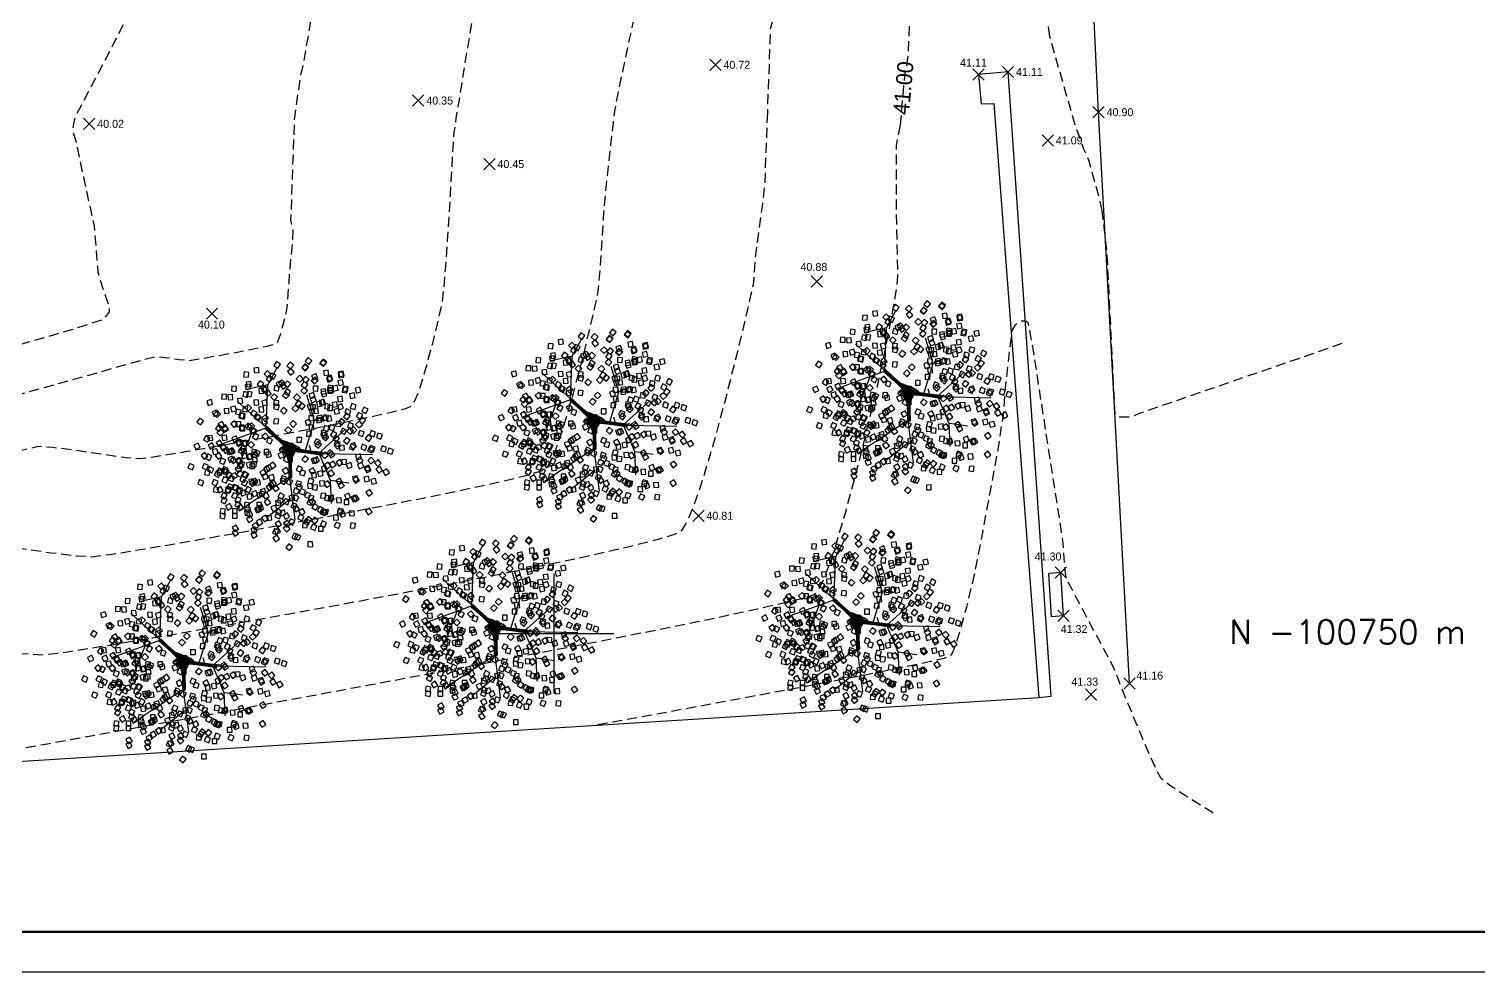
# Model space of a CAD drawing. Header units: metres. Extents: x -84460 to -84291, y -100758 to -100640.
# Drawn here: x -84363.11 to -84326.9, y -100758.46 to -100734.89 of the extents above; entities that cross this region are included whole.
import ezdxf

# ---------------------------------------------------------------- set-up
doc = ezdxf.new("R2010")
doc.units = ezdxf.units.M
doc.header["$MEASUREMENT"] = 0
doc.linetypes.add('DASHED2', pattern=[0.375, 0.25, -0.125])
doc.layers.get('0').update_dxf_attribs({"color": 35})
for name, color, linetype in [('CONT-MJR', 37, 'DASHED2'), ('Electricidade', 4, 'Continuous'), ('Estrada', 7, 'Continuous'), ('LEGENDA', 7, 'Continuous'), ('Muros', 9, 'Continuous'), ('NOPLOT', 8, 'Continuous'), ('PLANTS', 3, 'Continuous'), ('pontos correctos', 35, 'Continuous')]:
    doc.layers.add(name, color=color, linetype=linetype)
doc.layers.add('CONT-MNR', color=35, linetype='DASHED2', lineweight=25)
doc.styles.add('5mm', font='simplex', dxfattribs={"height": 5})

# ---------------------------------------------------------------- blocks, each defined once
blk = doc.blocks.new('3DLF-S')
at = {"color": 3}
blk.add_3dface([(0, 0), (-4, -4, -4), (0, -8, -8), (4, -4, -4)], dxfattribs=at)
blk = doc.blocks.new('3DLFS-S')
at = {"color": 92}
for p, rotation in [((-7.2, 0.2, 10.5), 338.5232090204596), ((-21.8, -8.2, -0.5), 330.9453959009229), ((11.5, -2.2, 8.5), 25.76932762433872), ((28, -11.6, 2.5), 29.93151184050779), ((-11.2, -21.8), 349.3803447238449), ((11, -25.7, 1), 29.93151184050779)]:
    blk.add_blockref('3DLF-S', p, dxfattribs=dict(at, rotation=rotation))
blk.add_blockref('3DLF-S', (-1.8, -11.4, 4.8), dxfattribs=at)
blk = doc.blocks.new('3d40')
at = {"color": 10, "extrusion": (6.99446e-33, -1, -1.83772e-16)}
for p, q in [((-0.0938, 0.0951, 0.3355), (-0.0367, 0.383, 0.4911)), ((-0.1743, 0.165, 0.3969), (-0.1594, 0.3152, 0.5355)), ((-0.0938, 0.0951, 0.3281), (-0.2642, 0.2263, 0.4572)), ((0.1697, 0.002, 0.1916), (0.3613, 0.0126, 0.3217))]:
    blk.add_line(p, q, dxfattribs=at)
at = {"color": 10}
for p, q in [((0.1962, 0.0739, 0.2349), (0.1284, 0.2274, 0.2349)), ((0.1612, 0.002, 0.1937), (0.2681, 0.2327, 0.3344)), ((-0.2473, -0.0404, 0.2402), (-0.3341, 0.038, 0.2709)), ((0.1644, 0.002, 0.1937), (0.3105, -0.1547, 0.3344)), ((-0.2494, -0.0424, 0.2445), (-0.3224, -0.0975, 0.3334)), ((-0.1154, -0.0929, 0.1492), (-0.2473, -0.0404, 0.2402)), ((-0.0578, -0.0509, 0.0709), (0.0194, -0.1949, 0.0921)), ((0.3105, -0.1547, 0.3344), (0.3687, -0.0626, 0.3852)), ((-0.3065, -0.2785, 0.3768), (-0.1287, -0.107, 0.1556)), ((-0.1122, -0.0929, 0.1492), (-0.1207, -0.2742, 0.2445)), ((0.0194, -0.1949, 0.0921), (0.0057, -0.2319, 0.1439)), ((0.0194, -0.1949, 0.0921), (0.1369, -0.2563, 0.0921)), ((0.3105, -0.1547, 0.3344), (0.339, -0.2478, 0.3704))]:
    blk.add_line(p, q, dxfattribs=at)
at = {"color": 10, "extrusion": (1, 0, 0)}
blk.add_line((-0.0497, -0.088, 0.163), (-0.0882, -0.0668, 0.4307), dxfattribs=at)
at = {"color": 10}
blk.add_lwpolyline([(0.0364, 0.0348, -0.117832), (0.0395, 0.0307, -0.109862), (0.0406, 0.0253, -0.036437), (0.04, 0.019, -0.034184), (0.0385, 0.0126, -0.070317), (0.0363, 0.008, 0.121404), (0.0353, 0.0052, 0.105675), (0.0355, 0.0035, 0.10563), (0.0364, 0.002, 0.11787), (0.0386, 0.0004, 0.050289), (0.0448, -0.0012, 0.018663), (0.0505, -0.0019, 0.01497), (0.0575, -0.0023, 0.087147), (0.0624, -0.0015, -0.118281), (0.066, -0.0012, -0.325615), (0.0688, -0.004, -0.326103), (0.067, -0.0075, -0.032273), (0.0637, -0.009, 0.027106), (0.0596, -0.0107, 0.002318), (0.0513, -0.0148, 0.008478), (0.0491, -0.016, 0.036344), (0.0466, -0.0176, -0.022039), (0.0427, -0.0202, -0.092744), (0.0364, -0.0227, 0.069203), (0.0279, -0.0255, 0.147866), (0.0223, -0.0308, -0.172152), (0.0173, -0.0351, -0.132721), (0.0111, -0.0357, 0.108842), (0.0035, -0.0361, 0.053805), (-0.002, -0.0383, -0.040641), (-0.0092, -0.0414, -0.081395), (-0.0248, -0.044, -0.221332), (-0.0303, -0.0414, -0.079922), (-0.032, -0.0386, -0.108313), (-0.0324, -0.0361, -0.048517), (-0.032, -0.0333, -0.02389), (-0.0303, -0.0277, -0.137674), (-0.0248, -0.0198, 0.264867), (-0.0229, -0.015, 0.017693), (-0.0234, -0.0121, 0.00755), (-0.025, -0.0054, 0.004346), (-0.0272, 0.0028, 0.010497), (-0.0282, 0.0062, 0.070056), (-0.0299, 0.0097, 0.023562), (-0.0367, 0.0189, 0.090241), (-0.0428, 0.0242, -0.118501), (-0.0473, 0.0284, -0.08154), (-0.0483, 0.0309, -0.126697), (-0.0483, 0.0327, -0.215241), (-0.0472, 0.0341, -0.116434), (-0.0441, 0.0348, -0.22855), (-0.041, 0.0333, 0.214017), (-0.0377, 0.0316, 0.07524), (-0.0345, 0.0319, 0.190759), (-0.0335, 0.0327, 0.274563), (-0.0334, 0.0342, -0.2385), (-0.0335, 0.0358, -0.087445), (-0.0325, 0.0372, -0.110244), (-0.0314, 0.038, -0.136741), (-0.0296, 0.0381, -0.06456), (-0.0261, 0.0369, -0.144236), (-0.0226, 0.0337, 0.201708), (-0.0197, 0.0316, 0.026586), (-0.015, 0.0308, -0.015616), (-0.007, 0.0295, -0.012911), (0.0012, 0.0277, 0.016293), (0.0078, 0.0263, 0.100723), (0.0134, 0.0265, 0.063874), (0.0215, 0.0295, 0.158892), (0.0248, 0.0328, -0.171356), (0.0279, 0.0358, -0.140353), (0.0323, 0.0365, -0.14068)], format="xyb", close=True, dxfattribs=at)
blk.add_circle((0.0046, -0.0044, -0.2085), 0.0169, dxfattribs=at)
at = {"color": 10, "extrusion": (0.668965, 4.71754e-17, 0.743294)}
blk.add_circle((0.0024, 0.0103, 0.2527), 0.00635, dxfattribs=at)
at = {"color": 92, "yscale": 0.00423333291, "zscale": 0.004233332909999998}
for p, xscale, rotation in [((-0.1211, 0.2694, 0.5038), 0.00423333291, 217.0355451173859), ((-0.0466, 0.359, 0.2095), 0.00423333291, 180), ((-0.0301, 0.3425, 0.3101), 0.00423333291, 180), ((0.0692, 0.2898, 0.5038), 0.00423333291, 180), ((0.1743, 0.2376, 0.2667), 0.00423333291, 127.0355451173859), ((0.2239, 0.2884, 0.4233), 0.00423333291, 127.0355451173859), ((-0.2705, 0.2448, 0.2635), 0.00423333291, 241.10908773184), ((-0.2171, 0.2097, 0.3545), 0.00423333291, 217.0355451173859), ((-0.072, 0.2043, 0.2561), 0.00423333291, 217.0355451173859), ((-0.0937, 0.2347, 0.4096), 0.00423333291, 180), ((0.0258, 0.2518, 0.3133), 0.00423333291, 180), ((0.0578, 0.2143, 0.1714), 0.00423333291, 127.0355451173859), ((0.0828, 0.1819, 0.6223), 0.00423333291, 127.0355451173859), ((0.087, 0.1851, 0.1058), 0.00423333291, 127.0355451173859), ((0.1065, 0.1998, 0.4657), 0.00423333291, 127.0355451173859), ((0.1612, 0.261, 0.3503), 0.00423333291, 180), ((-0.1958, 0.1242, 0.4096), 0.00423333291, 217.0355451173859), ((-0.0514, 0.1251, 0.273), 0.00423333291, 217.0355451173859), ((-0.0267, 0.1443, 0.6477), 0.00423333291, 217.0355451173859), ((0.3324, 0.1106, 0.3482), 0.00423333291, 116.7371100578059), ((-0.266, 0.0599, 0.1259), 0.00423333291, 241.10908773184), ((0.0402, 0.0556, 0.6022), 0.00423333291, 217.0355451173859), ((0.0692, 0.1226, 0.6128), 0.00423333291, 180), ((0.0692, 0.1099, 0.1154), 0.00423333291, 180), ((0.1792, 0.0972, 0.6223), 0.00423333291, 90), ((0.1845, 0.0972, 0.1058), 0.00423333291, 90), ((0.2089, 0.0972, 0.4657), 0.00423333291, 90), ((0.2799, 0.0432, 0.1609), 0.00423333291, 105.1767250495332), ((-0.281, 0.0694, 0.4064), 0.00423333291, 260.280514680602), ((-0.1317, 0.0492, 0.4096), 0.004233332910000001, 274.426310174705), ((0.0692, 0.0221, 0.6022), 0.00423333291, 180), ((0.1275, -0.0235, 0.4096), 0.00423333291, 105.1767250495332), ((-0.3761, -0.0026, 0.2487), 0.004233332910000001, 274.426310174705), ((-0.2841, -0.0026, 0.5503), 0.004233332910000001, 274.426310174705), ((-0.1655, -0.0026, 0.1863), 0.004233332910000001, 274.426310174705), ((-0.1073, -0.0026, 0.6488), 0.004233332910000001, 274.426310174705), ((0.1926, -0.0886, 0.3873), 0.00423333291, 105.1767250495332), ((-0.0858, -0.0704, 0.6488), 0.00423333291, 311.4618552920909), ((0.2446, -0.0936, 0.4995), 0.00423333291, 68.14117993214732), ((0.2901, -0.0868, 0.2498), 0.00423333291, 54.73338241883648), ((0.0214, -0.1015, 0.5651), 0.00423333291, 19.52835435071045), ((0.2668, -0.1698, 0.2995), 0.00423333291, 68.14117993214732), ((-0.3004, -0.2323, 0.2487), 0.00423333291, 311.4618552920909), ((-0.2679, -0.2166, 0.3778), 0.00423333291, 311.4618552920909), ((-0.2269, -0.1768, 0.5503), 0.00423333291, 311.4618552920909), ((-0.1442, -0.2225, 0.1852), 0.004233332910000001, 294.8881552746311), ((-0.0405, -0.1185, 0.5027), 0.004233332910000001, 342.4928092333245), ((-0.0405, -0.1703, 0.6339), 0.004233332910000001, 342.4928092333245), ((0.0685, -0.164, 0.6339), 0.00423333291, 19.52835435071045), ((0.074, -0.2018, 0.1968), 0.004233332909999999, 28.35728449507813), ((-0.0589, -0.2038, 0.1968), 0.00423333291, 351.3217393776923), ((0.1023, -0.2088, 0.3694), 0.00423333291, 19.52835435071045), ((-0.0405, -0.2825, 0.3694), 0.004233332910000001, 342.4928092333245), ((-0.0405, -0.3206, 0.4667), 0.004233332910000001, 342.4928092333245), ((0.0993, -0.3286, 0.3672), 0.00423333291, 19.52835435071045), ((0.0998, -0.3338, 0.2402), 0.004233332910000001, 20.68147253157147), ((0.1591, -0.284, 0.4667), 0.00423333291, 19.52835435071045)]:
    blk.add_blockref('3DLFS-S', p, dxfattribs=dict(at, xscale=xscale, rotation=rotation))
at = {"xscale": 0.00423333291, "yscale": 0.00423333291, "zscale": 0.004233332909999998}
for p, rotation in [((-0.0737, -0.0118, 0.7166), 319.1446237411043), ((0.0649, -0.0552, 0.7166), 46.3875157474432)]:
    blk.add_blockref('3DLF-S', p, dxfattribs=dict(at, rotation=rotation))
blk.add_blockref('3DLF-S', (0.0046, -0.0552, 0.7166), dxfattribs=at)
at = {"layer": 'NOPLOT', "flags": 3}
blk.add_attdef('H', (0.0046, -0.0044, -0.2678), '', height=0.00001, dxfattribs=at)
at = {"color": 10}
mesh = blk.add_polymesh((2, 36), dxfattribs=dict(at, n_close=True))
for k, corner in enumerate([(0, 0), (0.0011, 0.001), (0.0024, 0.0017), (0.0037, 0.0023), (0.0052, 0.0026), (0.0067, 0.0026), (0.0081, 0.0024), (0.0095, 0.0019), (0.0108, 0.0012), (0.012, 0.0003), (0.0129, -0.0008), (0.0137, -0.002), (0.0143, -0.0034), (0.0146, -0.0049), (0.0146, -0.0063), (0.0144, -0.0078), (0.0139, -0.0092), (0.0132, -0.0105), (0.0123, -0.0117), (0.0112, -0.0126), (0.0099, -0.0134), (0.0085, -0.0139), (0.0071, -0.0142), (0.0056, -0.0143), (0.0042, -0.0141), (0.0028, -0.0136), (0.0015, -0.0129), (0.0003, -0.012), (-0.0007, -0.0109), (-0.0014, -0.0096), (-0.002, -0.0082), (-0.0023, -0.0068), (-0.0023, -0.0053), (-0.0021, -0.0039), (-0.0016, -0.0025), (-0.0009, -0.0012), (-0.0917, 0.0948, 0.3291), (-0.0911, 0.0942, 0.3299), (-0.0907, 0.0934, 0.3306), (-0.0905, 0.0925, 0.3313), (-0.0905, 0.0916, 0.3319), (-0.0906, 0.0907, 0.3324), (-0.0909, 0.0897, 0.3328), (-0.0913, 0.0887, 0.3331), (-0.0919, 0.0878, 0.3333), (-0.0926, 0.0869, 0.3334), (-0.0934, 0.0862, 0.3333), (-0.0943, 0.0856, 0.3331), (-0.0952, 0.0851, 0.3328), (-0.0962, 0.0847, 0.3324), (-0.0972, 0.0846, 0.3319), (-0.0981, 0.0846, 0.3313), (-0.099, 0.0847, 0.3306), (-0.0997, 0.0851, 0.3299), (-0.1004, 0.0856, 0.3291), (-0.1009, 0.0862, 0.3284), (-0.1013, 0.087, 0.3277), (-0.1015, 0.0878, 0.327), (-0.1016, 0.0887, 0.3264), (-0.1015, 0.0897, 0.3259), (-0.1012, 0.0907, 0.3254), (-0.1007, 0.0917, 0.3251), (-0.1002, 0.0926, 0.3249), (-0.0994, 0.0934, 0.3249), (-0.0986, 0.0942, 0.3249), (-0.0977, 0.0948, 0.3251), (-0.0968, 0.0953, 0.3254), (-0.0958, 0.0956, 0.3259), (-0.0949, 0.0958, 0.3264), (-0.094, 0.0958, 0.327), (-0.0931, 0.0956, 0.3277), (-0.0923, 0.0953, 0.3284)]):
    mesh.set_mesh_vertex(divmod(k, 36), corner)
mesh = blk.add_polymesh((2, 36), dxfattribs=dict(at, n_close=True))
for k, corner in enumerate([(-0.0001, -0.0086), (-0.001, -0.0074), (-0.0017, -0.0061), (-0.0021, -0.0047), (-0.0023, -0.0032), (-0.0022, -0.0018), (-0.0019, -0.0003), (-0.0013, 0.001), (-0.0005, 0.0023), (0.0005, 0.0033), (0.0017, 0.0042), (0.003, 0.0049), (0.0044, 0.0053), (0.0059, 0.0055), (0.0074, 0.0054), (0.0088, 0.0051), (0.0102, 0.0045), (0.0114, 0.0037), (0.0125, 0.0027), (0.0134, 0.0015), (0.014, 0.0002), (0.0145, -0.0012), (0.0146, -0.0027), (0.0146, -0.0041), (0.0142, -0.0056), (0.0137, -0.0069), (0.0128, -0.0082), (0.0118, -0.0093), (0.0107, -0.0101), (0.0093, -0.0108), (0.0079, -0.0112), (0.0065, -0.0114), (0.005, -0.0113), (0.0036, -0.011), (0.0022, -0.0104), (0.001, -0.0096), (-0.1302, -0.0999, 0.1556), (-0.1295, -0.0994, 0.1563), (-0.1288, -0.0991, 0.157), (-0.1279, -0.099, 0.1577), (-0.127, -0.099, 0.1583), (-0.126, -0.0992, 0.1588), (-0.1251, -0.0995, 0.1592), (-0.1241, -0.1001, 0.1596), (-0.1233, -0.1007, 0.1597), (-0.1225, -0.1015, 0.1598), (-0.1218, -0.1024, 0.1597), (-0.1212, -0.1033, 0.1596), (-0.1208, -0.1043, 0.1592), (-0.1206, -0.1053, 0.1588), (-0.1205, -0.1062, 0.1583), (-0.1205, -0.1072, 0.1577), (-0.1208, -0.108, 0.157), (-0.1212, -0.1087, 0.1563), (-0.1217, -0.1094, 0.1556), (-0.1224, -0.1098, 0.1548), (-0.1232, -0.1102, 0.1541), (-0.1241, -0.1103, 0.1534), (-0.125, -0.1103, 0.1528), (-0.1259, -0.1101, 0.1523), (-0.1269, -0.1097, 0.1519), (-0.1278, -0.1092, 0.1516), (-0.1287, -0.1086, 0.1514), (-0.1295, -0.1078, 0.1513), (-0.1302, -0.1069, 0.1514), (-0.1307, -0.106, 0.1516), (-0.1311, -0.105, 0.1519), (-0.1314, -0.104, 0.1523), (-0.1315, -0.1031, 0.1528), (-0.1314, -0.1021, 0.1534), (-0.1312, -0.1013, 0.1541), (-0.1308, -0.1005, 0.1548)]):
    mesh.set_mesh_vertex(divmod(k, 36), corner)
mesh = blk.add_polymesh((2, 36), dxfattribs=dict(at, n_close=True))
for k, corner in enumerate([(0.0215, -0.0044, -0.2085), (0.0213, -0.0014, -0.2085), (0.0205, 0.0014, -0.2085), (0.0193, 0.0041, -0.2085), (0.0176, 0.0065, -0.2085), (0.0155, 0.0086, -0.2085), (0.0131, 0.0103, -0.2085), (0.0104, 0.0115, -0.2085), (0.0075, 0.0123, -0.2085), (0.0046, 0.0126, -0.2085), (0.0017, 0.0123, -0.2085), (-0.0012, 0.0115, -0.2085), (-0.0039, 0.0103, -0.2085), (-0.0063, 0.0086, -0.2085), (-0.0084, 0.0065, -0.2085), (-0.0101, 0.0041, -0.2085), (-0.0113, 0.0014, -0.2085), (-0.0121, -0.0014, -0.2085), (-0.0123, -0.0044, -0.2085), (-0.0121, -0.0073, -0.2085), (-0.0113, -0.0102, -0.2085), (-0.0101, -0.0128, -0.2085), (-0.0084, -0.0153, -0.2085), (-0.0063, -0.0173, -0.2085), (-0.0039, -0.019, -0.2085), (-0.0012, -0.0203, -0.2085), (0.0017, -0.021, -0.2085), (0.0046, -0.0213, -0.2085), (0.0075, -0.021, -0.2085), (0.0104, -0.0203, -0.2085), (0.0131, -0.019, -0.2085), (0.0155, -0.0173, -0.2085), (0.0176, -0.0153, -0.2085), (0.0193, -0.0128, -0.2085), (0.0205, -0.0102, -0.2085), (0.0213, -0.0073, -0.2085), (0.0269, 0.0353, -0.2678), (0.0196, 0.0285, -0.2678), (0.0098, 0.0261, -0.2678), (-0.0002, 0.028, -0.2678), (-0.0101, 0.03, -0.2678), (-0.0201, 0.0317, -0.2678), (-0.0281, 0.0377, -0.2678), (-0.0337, 0.0324, -0.2678), (-0.0428, 0.0346, -0.2678), (-0.0476, 0.0291, -0.2678), (-0.0402, 0.0224, -0.2678), (-0.0335, 0.0148, -0.2678), (-0.0282, 0.0062, -0.2678), (-0.0255, -0.0036, -0.2678), (-0.0231, -0.0135, -0.2678), (-0.0271, -0.0221, -0.2678), (-0.0314, -0.0312, -0.2678), (-0.0308, -0.0408, -0.2678), (-0.0217, -0.0439, -0.2678), (-0.0117, -0.0422, -0.2678), (-0.0022, -0.0385, -0.2678), (0.0074, -0.0355, -0.2678), (0.0174, -0.035, -0.2678), (0.0245, -0.028, -0.2678), (0.0334, -0.0234, -0.2678), (0.043, -0.0201, -0.2678), (0.0516, -0.0147, -0.2678), (0.0607, -0.0102, -0.2678), (0.0688, -0.005, -0.2678), (0.0612, -0.0019, -0.2678), (0.0511, -0.0019, -0.2678), (0.0411, -0.0004, -0.2678), (0.0356, 0.0065, -0.2678), (0.0394, 0.0158, -0.2678), (0.0406, 0.0259, -0.2678), (0.0364, 0.0348, -0.2678)]):
    mesh.set_mesh_vertex(divmod(k, 36), corner)
mesh = blk.add_polymesh((2, 36), dxfattribs=dict(at, n_close=True))
for k, corner in enumerate([(0.0215, -0.0044, -0.2085), (0.0213, -0.0014, -0.2085), (0.0205, 0.0014, -0.2085), (0.0193, 0.0041, -0.2085), (0.0176, 0.0065, -0.2085), (0.0155, 0.0086, -0.2085), (0.0131, 0.0103, -0.2085), (0.0104, 0.0115, -0.2085), (0.0075, 0.0123, -0.2085), (0.0046, 0.0126, -0.2085), (0.0017, 0.0123, -0.2085), (-0.0012, 0.0115, -0.2085), (-0.0039, 0.0103, -0.2085), (-0.0063, 0.0086, -0.2085), (-0.0084, 0.0065, -0.2085), (-0.0101, 0.0041, -0.2085), (-0.0113, 0.0014, -0.2085), (-0.0121, -0.0014, -0.2085), (-0.0123, -0.0044, -0.2085), (-0.0121, -0.0073, -0.2085), (-0.0113, -0.0102, -0.2085), (-0.0101, -0.0128, -0.2085), (-0.0084, -0.0153, -0.2085), (-0.0063, -0.0173, -0.2085), (-0.0039, -0.019, -0.2085), (-0.0012, -0.0203, -0.2085), (0.0017, -0.021, -0.2085), (0.0046, -0.0213, -0.2085), (0.0075, -0.021, -0.2085), (0.0104, -0.0203, -0.2085), (0.0131, -0.019, -0.2085), (0.0155, -0.0173, -0.2085), (0.0176, -0.0153, -0.2085), (0.0193, -0.0128, -0.2085), (0.0205, -0.0102, -0.2085), (0.0213, -0.0073, -0.2085), (0.0162, -0.0044, 0.0095), (0.0161, -0.0023, 0.0095), (0.0155, -0.0004, 0.0095), (0.0147, 0.0015, 0.0095), (0.0135, 0.0031, 0.0095), (0.0121, 0.0045, 0.0095), (0.0104, 0.0057, 0.0095), (0.0086, 0.0066, 0.0095), (0.0066, 0.0071, 0.0095), (0.0046, 0.0073, 0.0095), (0.0026, 0.0071, 0.0095), (0.0006, 0.0066, 0.0095), (-0.0012, 0.0057, 0.0095), (-0.0029, 0.0045, 0.0095), (-0.0043, 0.0031, 0.0095), (-0.0055, 0.0015, 0.0095), (-0.0063, -0.0004, 0.0095), (-0.0069, -0.0023, 0.0095), (-0.007, -0.0044, 0.0095), (-0.0069, -0.0064, 0.0095), (-0.0063, -0.0084, 0.0095), (-0.0055, -0.0102, 0.0095), (-0.0043, -0.0119, 0.0095), (-0.0029, -0.0133, 0.0095), (-0.0012, -0.0145, 0.0095), (0.0006, -0.0153, 0.0095), (0.0026, -0.0158, 0.0095), (0.0046, -0.016, 0.0095), (0.0066, -0.0158, 0.0095), (0.0086, -0.0153, 0.0095), (0.0104, -0.0145, 0.0095), (0.0121, -0.0133, 0.0095), (0.0135, -0.0119, 0.0095), (0.0147, -0.0102, 0.0095), (0.0155, -0.0084, 0.0095), (0.0161, -0.0064, 0.0095)]):
    mesh.set_mesh_vertex(divmod(k, 36), corner)
mesh = blk.add_polymesh((2, 36), dxfattribs=dict(at, n_close=True))
for k, corner in enumerate([(0.0141, -0.0044, 0.0063), (0.014, -0.0029, 0.0063), (0.0136, -0.0015, 0.0063), (0.013, -0.0001, 0.0063), (0.0122, 0.0011, 0.0063), (0.0111, 0.0021, 0.0063), (0.0099, 0.003, 0.0063), (0.0086, 0.0036, 0.0063), (0.0071, 0.004, 0.0063), (0.0057, 0.0041, 0.0063), (0.0042, 0.004, 0.0063), (0.0028, 0.0036, 0.0063), (0.0014, 0.003, 0.0063), (0.0002, 0.0021, 0.0063), (-0.0008, 0.0011, 0.0063), (-0.0017, -0.0001, 0.0063), (-0.0023, -0.0015, 0.0063), (-0.0027, -0.0029, 0.0063), (-0.0028, -0.0044, 0.0063), (-0.0027, -0.0058, 0.0063), (-0.0023, -0.0073, 0.0063), (-0.0017, -0.0086, 0.0063), (-0.0008, -0.0098, 0.0063), (0.0002, -0.0109, 0.0063), (0.0014, -0.0117, 0.0063), (0.0028, -0.0123, 0.0063), (0.0042, -0.0127, 0.0063), (0.0057, -0.0128, 0.0063), (0.0071, -0.0127, 0.0063), (0.0086, -0.0123, 0.0063), (0.0099, -0.0117, 0.0063), (0.0111, -0.0109, 0.0063), (0.0122, -0.0098, 0.0063), (0.013, -0.0086, 0.0063), (0.0136, -0.0073, 0.0063), (0.014, -0.0058, 0.0063), (0.1613, 0.0087, 0.1947), (0.1605, 0.0086, 0.1955), (0.1597, 0.0083, 0.1962), (0.159, 0.0079, 0.1968), (0.1583, 0.0072, 0.1974), (0.1577, 0.0064, 0.198), (0.1573, 0.0055, 0.1984), (0.1569, 0.0045, 0.1987), (0.1567, 0.0035, 0.1989), (0.1566, 0.0024, 0.199), (0.1567, 0.0013, 0.1989), (0.1569, 0.0002, 0.1987), (0.1573, -0.0008, 0.1984), (0.1577, -0.0017, 0.198), (0.1583, -0.0025, 0.1974), (0.159, -0.0031, 0.1968), (0.1597, -0.0036, 0.1962), (0.1605, -0.0039, 0.1955), (0.1613, -0.004, 0.1947), (0.1622, -0.0039, 0.194), (0.163, -0.0036, 0.1933), (0.1637, -0.0031, 0.1926), (0.1644, -0.0025, 0.192), (0.165, -0.0017, 0.1915), (0.1654, -0.0008, 0.191), (0.1658, 0.0002, 0.1907), (0.166, 0.0013, 0.1905), (0.1661, 0.0024, 0.1905), (0.166, 0.0035, 0.1905), (0.1658, 0.0045, 0.1907), (0.1654, 0.0055, 0.191), (0.165, 0.0064, 0.1915), (0.1644, 0.0072, 0.192), (0.1637, 0.0079, 0.1926), (0.163, 0.0083, 0.1933), (0.1622, 0.0086, 0.194)]):
    mesh.set_mesh_vertex(divmod(k, 36), corner)

msp = doc.modelspace()

# ---------------------------------------------------------------- linework, layer by layer
at = {"linetype": 'Continuous'}
for p, q in [((-84337.511, -100737.532), (-84337.793, -100737.814)), ((-84337.511, -100737.814), (-84337.793, -100737.532)), ((-84351.464, -100738.124), (-84351.746, -100738.406)), ((-84351.464, -100738.406), (-84351.746, -100738.124)), ((-84346.242, -100746.913, 40.81), (-84346.525, -100747.196, 40.81)), ((-84346.242, -100747.196, 40.81), (-84346.525, -100746.913, 40.81))]:
    msp.add_line(p, q, dxfattribs=at)
at = {"color": 7}
for p, q in [((-84350, -100748.5), (-84350, -100751.5)), ((-84351.5, -100750), (-84348.5, -100750))]:
    msp.add_line(p, q, dxfattribs=at)
at = {"layer": 'CONT-MJR', "flags": 128}
for points, elevation in [([(-84352.428, -100698.464), (-84352.346, -100699.143), (-84352.239, -100699.97), (-84352.119, -100701.155), (-84351.99, -100702.6), (-84351.858, -100704.208), (-84351.728, -100705.882), (-84351.606, -100707.523), (-84351.496, -100709.034), (-84351.405, -100710.318), (-84351.337, -100711.277), (-84351.297, -100711.813), (-84351.255, -100712.372), (-84351.188, -100713.262), (-84351.107, -100714.378), (-84351.017, -100715.613), (-84350.926, -100716.862), (-84350.842, -100718.018), (-84350.773, -100718.977), (-84350.726, -100719.632), (-84350.709, -100719.878), (-84350.711, -100719.979), (-84350.718, -100720.079), (-84350.718, -100720.079), (-84350.718, -100720.079), (-84350.718, -100720.079), (-84350.718, -100720.079), (-84350.718, -100720.079), (-84350.718, -100720.079), (-84350.718, -100720.079), (-84350.718, -100720.079), (-84350.718, -100720.079), (-84350.718, -100720.079), (-84350.718, -100720.079), (-84350.718, -100720.079), (-84350.718, -100720.079), (-84350.718, -100720.079), (-84350.585, -100721.982), (-84350.574, -100721.983), (-84350.57, -100721.993), (-84350.565, -100722.041), (-84350.563, -100722.146), (-84350.563, -100722.246), (-84350.536, -100722.478), (-84350.486, -100722.905), (-84350.454, -100723.204), (-84350.443, -100723.492), (-84350.43, -100723.909), (-84350.42, -100724.169), (-84350.4, -100724.354), (-84350.368, -100724.625), (-84350.347, -100724.81), (-84350.327, -100725.071), (-84350.286, -100725.629), (-84350.238, -100726.303), (-84350.194, -100726.911), (-84350.17, -100727.27), (-84350.15, -100727.606), (-84350.12, -100728.156), (-84350.087, -100728.756), (-84350.061, -100729.243), (-84350.049, -100729.452), (-84350.041, -100729.591), (-84350.035, -100729.711), (-84350.042, -100729.782), (-84350.048, -100729.835), (-84350.055, -100729.889), (-84350.084, -100730.061), (-84350.112, -100730.233), (-84350.122, -100730.291), (-84350.131, -100730.348), (-84350.161, -100730.413), (-84350.197, -100730.491), (-84350.267, -100730.649), (-84350.337, -100730.808), (-84350.369, -100730.895), (-84350.41, -100730.975), (-84350.465, -100731.048), (-84350.572, -100731.183), (-84350.68, -100731.318), (-84350.738, -100731.391), (-84350.792, -100731.456), (-84350.832, -100731.485), (-84350.873, -100731.515), (-84350.914, -100731.546), (-84350.955, -100731.578), (-84351.091, -100731.68), (-84351.227, -100731.782), (-84351.303, -100731.83), (-84351.387, -100731.87), (-84351.545, -100731.936), (-84351.702, -100732.001), (-84351.793, -100732.032), (-84351.88, -100732.063), (-84352.175, -100732.078), (-84352.952, -100732.117), (-84354.052, -100732.171), (-84355.315, -100732.235), (-84356.584, -100732.298), (-84357.7, -100732.355), (-84358.504, -100732.396), (-84358.837, -100732.414), (-84359.105, -100732.434), (-84359.491, -100732.472), (-84359.727, -100732.529), (-84360.169, -100732.858), (-84360.265, -100733.211), (-84360.265, -100733.211), (-84360.329, -100733.66), (-84360.329, -100733.66), (-84360.618, -100734.525), (-84360.618, -100734.525), (-84360.618, -100734.525), (-84360.618, -100734.525), (-84361.955, -100737.086), (-84361.998, -100737.26), (-84362.023, -100737.439), (-84361.94, -100737.681), (-84361.94, -100737.681), (-84361.94, -100737.681), (-84361.94, -100737.681), (-84361.741, -100738.629), (-84361.484, -100739.815), (-84361.388, -100740.969), (-84361.252, -100741.414), (-84361.175, -100741.638), (-84361.106, -100741.809), (-84361.106, -100741.956), (-84361.253, -100742.147), (-84361.993, -100742.388), (-84363.238, -100742.751), (-84364.703, -100743.153), (-84366.244, -100743.56), (-84367.716, -100743.942), (-84368.976, -100744.265), (-84369.88, -100744.498), (-84370.284, -100744.608), (-84370.615, -100744.747), (-84371.142, -100744.984), (-84371.735, -100745.253), (-84372.263, -100745.488), (-84373.654, -100745.862)], 40), ([(-84337.605, -100735.075), (-84337.716, -100734.184), (-84337.828, -100733.403), (-84338.051, -100732.15), (-84338.469, -100730.894), (-84338.595, -100730.782), (-84338.61, -100730.654), (-84338.618, -100730.54), (-84338.622, -100730.464), (-84338.708, -100730.516), (-84338.8, -100730.565), (-84338.821, -100730.373), (-84338.857, -100730.008), (-84338.888, -100729.775), (-84338.967, -100729.628), (-84339.09, -100729.424), (-84339.155, -100729.321), (-84339.151, -100729.384), (-84339.298, -100729.398), (-84339.46, -100729.428), (-84339.466, -100729.608), (-84339.463, -100729.93), (-84339.475, -100730.138), (-84339.593, -100730.266), (-84339.784, -100730.439), (-84339.889, -100730.538), (-84339.89, -100730.669), (-84339.887, -100730.793), (-84339.93, -100730.88), (-84339.971, -100730.957), (-84340.031, -100730.952), (-84340.211, -100731.066), (-84340.543, -100731.279), (-84340.722, -100731.394), (-84340.745, -100731.444), (-84340.793, -100731.607), (-84340.901, -100731.977), (-84341.013, -100732.377), (-84341.075, -100732.63), (-84341.084, -100732.921), (-84341.091, -100733.529), (-84341.101, -100734.295), (-84341.123, -100735.06), (-84341.152, -100735.567), (-84341.183, -100735.831), (-84341.209, -100735.934), (-84341.224, -100735.959), (-84341.342, -100737.284), (-84341.342, -100737.284)], 41), ([(-84336.296, -100739.434), (-84336.349, -100739.186), (-84336.438, -100738.848), (-84336.545, -100738.476), (-84336.616, -100738.192), (-84336.758, -100737.872), (-84336.865, -100737.571), (-84336.953, -100737.34), (-84337.605, -100735.075)], 41), ([(-84341.342, -100737.284), (-84341.446, -100737.797), (-84341.446, -100739.419), (-84341.407, -100741.057), (-84341.424, -100741.297), (-84341.506, -100741.79), (-84341.626, -100742.42), (-84341.759, -100743.07), (-84341.876, -100743.622), (-84341.952, -100743.959), (-84342.042, -100744.338), (-84342.215, -100745.056), (-84342.446, -100745.978), (-84342.712, -100746.97), (-84342.987, -100747.895), (-84343.196, -100748.496), (-84343.34, -100748.821), (-84343.425, -100748.961), (-84343.465, -100749.005), (-84343.499, -100749.026), (-84343.647, -100749.08), (-84344.056, -100749.192), (-84344.913, -100749.392), (-84346.408, -100749.708), (-84348.274, -100750.082), (-84350.402, -100750.495), (-84352.684, -100750.929), (-84355.014, -100751.365), (-84357.284, -100751.784), (-84359.385, -100752.169), (-84361.21, -100752.5), (-84362.652, -100752.76), (-84363.602, -100752.93), (-84363.953, -100752.991), (-84364.118, -100752.974), (-84364.351, -100752.942), (-84364.473, -100752.928), (-84364.434, -100753.014), (-84364.396, -100753.102), (-84364.719, -100753.128), (-84365.615, -100753.199), (-84366.981, -100753.307), (-84368.712, -100753.442), (-84370.704, -100753.598), (-84372.852, -100753.766), (-84375.052, -100753.937), (-84377.2, -100754.105), (-84379.192, -100754.26), (-84380.923, -100754.395), (-84382.289, -100754.502), (-84383.185, -100754.571), (-84383.507, -100754.596), (-84383.602, -100754.61), (-84383.706, -100754.606), (-84383.821, -100754.6), (-84384.139, -100754.575), (-84384.985, -100754.507), (-84386.213, -100754.409), (-84387.68, -100754.292), (-84389.241, -100754.168), (-84390.752, -100754.048), (-84392.067, -100753.945), (-84393.043, -100753.871), (-84393.536, -100753.836), (-84393.964, -100753.82), (-84394.652, -100753.8), (-84395.49, -100753.778), (-84396.366, -100753.757), (-84397.167, -100753.738), (-84397.781, -100753.724), (-84398.098, -100753.717)], 41), ([(-84330.303, -100742.752), (-84330.303, -100742.752), (-84330.303, -100742.752), (-84330.303, -100742.752), (-84330.303, -100742.752), (-84330.303, -100742.752), (-84330.303, -100742.752), (-84330.303, -100742.752), (-84335.388, -100744.507), (-84335.585, -100744.593), (-84335.721, -100744.593), (-84335.879, -100744.588), (-84335.94, -100744.56), (-84335.972, -100744.501), (-84336.172, -100740.448), (-84336.296, -100739.434)], 41)]:
    msp.add_lwpolyline(points, dxfattribs=dict(at, elevation=elevation))
at = {"layer": 'CONT-MNR', "flags": 128}
for points, elevation in [([(-84352.613, -100694.46), (-84352.625, -100695.02), (-84352.625, -100695.02), (-84352.625, -100695.02), (-84352.625, -100695.02), (-84352.578, -100695.822), (-84352.525, -100696.91), (-84352.372, -100698.417), (-84352.269, -100700.353), (-84352.074, -100702.595), (-84351.861, -100705.046), (-84351.64, -100707.603), (-84351.42, -100710.162), (-84351.209, -100712.62), (-84351.016, -100714.872), (-84350.85, -100716.814), (-84350.72, -100718.344), (-84350.633, -100719.356), (-84350.6, -100719.748), (-84350.574, -100720.089), (-84350.534, -100720.631), (-84350.497, -100721.141), (-84350.481, -100721.386), (-84350.489, -100721.569), (-84350.498, -100721.752), (-84350.493, -100721.884), (-84350.484, -100722.089), (-84350.477, -100722.23), (-84350.467, -100722.453), (-84350.445, -100722.93), (-84350.419, -100723.492), (-84350.396, -100723.966), (-84350.385, -100724.183), (-84350.366, -100724.392), (-84350.342, -100724.563), (-84350.321, -100724.39), (-84350.309, -100724.178), (-84350.329, -100723.97), (-84350.375, -100723.516), (-84350.424, -100722.983), (-84350.45, -100722.608), (-84350.453, -100722.414), (-84350.445, -100722.346), (-84350.437, -100722.334), (-84350.42, -100722.337), (-84350.351, -100722.388), (-84350.185, -100722.549), (-84349.9, -100722.854), (-84349.566, -100723.227), (-84349.417, -100723.398), (-84349.353, -100723.394), (-84349.288, -100723.39), (-84349.224, -100723.386), (-84349.224, -100723.553), (-84349.225, -100723.881), (-84349.225, -100724.109), (-84349.218, -100724.316), (-84349.208, -100724.615), (-84349.199, -100724.803), (-84349.182, -100724.946), (-84349.156, -100725.154), (-84349.145, -100725.296), (-84349.211, -100725.589), (-84349.366, -100726.231), (-84349.55, -100726.985), (-84349.678, -100727.508), (-84349.744, -100727.774), (-84349.766, -100727.862), (-84349.769, -100727.874), (-84349.778, -100727.876), (-84349.823, -100727.881), (-84349.854, -100727.884), (-84349.939, -100727.951), (-84350.026, -100728.016), (-84350.067, -100727.964), (-84350.107, -100727.913), (-84350.098, -100728.113), (-84350.073, -100728.554), (-84350.047, -100729.007), (-84350.034, -100729.241), (-84350.025, -100729.378), (-84350.012, -100729.578), (-84350.007, -100729.715), (-84350.031, -100729.89), (-84350.075, -100730.164), (-84350.113, -100730.352), (-84350.188, -100730.535), (-84350.304, -100730.795), (-84350.376, -100730.946), (-84350.476, -100731.075), (-84350.573, -100731.194), (-84350.661, -100731.305), (-84350.737, -100731.401), (-84350.738, -100731.493), (-84350.84, -100731.596), (-84351.036, -100731.798), (-84351.162, -100731.946), (-84351.216, -100732.177), (-84351.286, -100732.553), (-84351.344, -100732.804), (-84351.481, -100733.003), (-84351.697, -100733.287), (-84351.832, -100733.487), (-84351.894, -100733.805), (-84352.018, -100734.526), (-84352.171, -100735.451), (-84352.323, -100736.383), (-84352.441, -100737.122), (-84352.494, -100737.471), (-84352.513, -100737.725), (-84352.536, -100738.128), (-84352.558, -100738.532), (-84352.572, -100738.787), (-84352.588, -100739.038), (-84352.619, -100739.54), (-84352.66, -100740.174), (-84352.706, -100740.823), (-84352.75, -100741.37), (-84352.788, -100741.697), (-84352.871, -100742.086), (-84353.021, -100742.712), (-84353.207, -100743.406), (-84353.36, -100743.896), (-84353.466, -100744.167), (-84353.53, -100744.282), (-84353.558, -100744.316), (-84353.587, -100744.333), (-84353.706, -100744.377), (-84354.025, -100744.463), (-84354.665, -100744.608), (-84355.712, -100744.822), (-84356.902, -100745.048), (-84358.098, -100745.266), (-84359.159, -100745.451), (-84359.949, -100745.581), (-84360.327, -100745.633), (-84360.689, -100745.603), (-84361.273, -100745.522), (-84361.93, -100745.425), (-84362.513, -100745.348), (-84362.874, -100745.325), (-84363.228, -100745.404), (-84363.96, -100745.599), (-84364.947, -100745.873), (-84366.068, -100746.191), (-84367.199, -100746.517), (-84368.22, -100746.817), (-84369.008, -100747.053), (-84369.441, -100747.192), (-84369.848, -100747.357), (-84370.504, -100747.641), (-84371.297, -100747.992), (-84372.118, -100748.358), (-84372.855, -100748.689), (-84373.4, -100748.932), (-84373.641, -100749.036), (-84373.91, -100749.106), (-84374.306, -100749.197), (-84374.578, -100749.256), (-84374.862, -100749.304), (-84375.509, -100749.41), (-84376.37, -100749.553), (-84377.301, -100749.707), (-84378.155, -100749.851), (-84378.784, -100749.961), (-84379.042, -100750.014), (-84379.127, -100750.151), (-84379.236, -100750.37), (-84379.321, -100750.501), (-84379.508, -100750.499), (-84379.813, -100750.465), (-84380.025, -100750.444), (-84380.33, -100750.466), (-84381.08, -100750.525), (-84382.133, -100750.608), (-84383.35, -100750.7), (-84384.587, -100750.789), (-84385.704, -100750.861), (-84386.561, -100750.903), (-84387.014, -100750.902), (-84387.462, -100750.781), (-84388.172, -100750.535), (-84389.013, -100750.224), (-84389.854, -100749.911), (-84390.564, -100749.658), (-84391.012, -100749.527), (-84391.481, -100749.488), (-84392.311, -100749.456), (-84393.346, -100749.43), (-84394.426, -100749.411), (-84395.393, -100749.397), (-84395.979, -100749.39), (-84396.257, -100749.388), (-84396.345, -100749.387), (-84396.357, -100749.387), (-84396.358, -100749.388), (-84396.361, -100749.398), (-84396.364, -100749.404)], 40.4), ([(-84352.647, -100694.627), (-84352.572, -100697.166), (-84352.512, -100697.517), (-84352.416, -100698.394), (-84352.289, -100699.703), (-84352.141, -100701.35), (-84351.976, -100703.239), (-84351.804, -100705.278), (-84351.629, -100707.37), (-84351.461, -100709.423), (-84351.305, -100711.341), (-84351.169, -100713.03), (-84351.059, -100714.396), (-84350.984, -100715.344), (-84350.949, -100715.781), (-84350.913, -100716.251), (-84350.856, -100717.019), (-84350.788, -100717.951), (-84350.718, -100718.912), (-84350.656, -100719.769), (-84350.612, -100720.387), (-84350.595, -100720.632), (-84350.595, -100720.632), (-84350.595, -100720.632), (-84350.595, -100720.632), (-84350.595, -100720.632), (-84350.595, -100720.632), (-84350.595, -100720.632), (-84350.595, -100720.632), (-84350.595, -100720.632), (-84350.535, -100721.882), (-84350.535, -100721.882), (-84350.52, -100722.051), (-84350.52, -100722.238), (-84350.502, -100722.369), (-84350.473, -100722.575), (-84350.455, -100722.717), (-84350.446, -100722.954), (-84350.43, -100723.422), (-84350.414, -100723.902), (-84350.403, -100724.176), (-84350.372, -100724.456), (-84350.324, -100724.865), (-84350.292, -100725.145), (-84350.276, -100725.353), (-84350.251, -100725.696), (-84350.227, -100726.042), (-84350.212, -100726.261), (-84350.196, -100726.538), (-84350.164, -100727.116), (-84350.124, -100727.841), (-84350.085, -100728.558), (-84350.055, -100729.111), (-84350.042, -100729.347), (-84350.03, -100729.547), (-84350.021, -100729.713), (-84350.032, -100729.805), (-84350.053, -100729.933), (-84350.092, -100730.166), (-84350.113, -100730.292), (-84350.122, -100730.351), (-84350.156, -100730.424), (-84350.208, -100730.542), (-84350.304, -100730.759), (-84350.357, -100730.877), (-84350.394, -100730.961), (-84350.481, -100731.072), (-84350.643, -100731.276), (-84350.73, -100731.387), (-84350.786, -100731.455), (-84350.826, -100731.486), (-84350.867, -100731.516), (-84350.971, -100731.594), (-84351.16, -100731.737), (-84351.263, -100731.815), (-84351.342, -100731.858), (-84351.462, -100731.907), (-84351.683, -100731.999), (-84351.804, -100732.049), (-84351.89, -100732.079), (-84352.136, -100732.091), (-84352.75, -100732.122), (-84353.547, -100732.162), (-84354.345, -100732.203), (-84354.958, -100732.234), (-84355.204, -100732.246), (-84355.263, -100732.249), (-84355.455, -100732.265), (-84355.67, -100732.303), (-84355.725, -100732.581), (-84355.838, -100733.255), (-84355.983, -100734.132), (-84356.131, -100735.018), (-84356.254, -100735.72), (-84356.325, -100736.043), (-84356.325, -100736.043), (-84356.325, -100736.043), (-84356.325, -100736.043), (-84356.325, -100736.043), (-84356.325, -100736.043), (-84356.325, -100736.043), (-84356.325, -100736.043), (-84356.479, -100737.09), (-84356.572, -100739.657), (-84356.517, -100739.915), (-84356.525, -100740.119), (-84356.553, -100740.442), (-84356.584, -100740.763), (-84356.603, -100740.96), (-84356.621, -100741.235), (-84356.648, -100741.636), (-84356.673, -100741.904), (-84356.731, -100742.16), (-84356.83, -100742.529), (-84356.923, -100742.753), (-84357.169, -100742.823), (-84357.696, -100742.932), (-84358.32, -100743.048), (-84358.855, -100743.141), (-84359.118, -100743.18), (-84359.357, -100743.154), (-84359.706, -100743.103), (-84359.944, -100743.08), (-84360.236, -100743.157), (-84360.975, -100743.362), (-84362.05, -100743.663), (-84363.354, -100744.03), (-84364.777, -100744.433), (-84366.21, -100744.841), (-84367.545, -100745.222), (-84368.671, -100745.546), (-84369.48, -100745.782), (-84369.863, -100745.9), (-84370.227, -100746.051), (-84370.805, -100746.308), (-84371.489, -100746.619), (-84372.174, -100746.928), (-84372.752, -100747.183), (-84373.118, -100747.33), (-84373.527, -100747.441), (-84374.273, -100747.624), (-84375.212, -100747.846), (-84376.2, -100748.075), (-84377.091, -100748.277), (-84378.267, -100748.584), (-84378.78, -100748.877)], 40.2), ([(-84334.392, -100724.326), (-84336.615, -100725.015), (-84336.946, -100725.082), (-84336.977, -100725.077), (-84336.994, -100724.966), (-84337.009, -100724.839), (-84337.034, -100724.495), (-84337.099, -100723.587), (-84337.194, -100722.274), (-84337.306, -100720.719), (-84337.424, -100719.081), (-84337.537, -100717.521), (-84337.634, -100716.2), (-84337.702, -100715.279), (-84337.731, -100714.919), (-84337.777, -100714.739), (-84337.855, -100714.484), (-84337.921, -100714.347), (-84338.067, -100714.444), (-84338.293, -100714.638), (-84338.414, -100714.75), (-84338.409, -100714.846), (-84338.406, -100714.936), (-84338.528, -100714.835), (-84338.761, -100714.634), (-84338.923, -100714.491), (-84339.065, -100714.353), (-84339.272, -100714.15), (-84339.415, -100714.012), (-84339.572, -100713.886), (-84339.851, -100713.667), (-84340.117, -100713.459), (-84340.237, -100713.367), (-84340.234, -100713.42), (-84340.23, -100713.477), (-84340.221, -100713.776), (-84340.199, -100714.564), (-84340.168, -100715.68), (-84340.132, -100716.964), (-84340.096, -100718.257), (-84340.065, -100719.399), (-84340.043, -100720.229), (-84340.034, -100720.588), (-84340.029, -100720.861), (-84340.023, -100721.294), (-84340.03, -100721.722), (-84340.062, -100721.982), (-84340.263, -100722.215), (-84340.753, -100722.733), (-84341.435, -100723.439), (-84342.215, -100724.239), (-84342.996, -100725.039), (-84343.683, -100725.742), (-84344.18, -100726.255), (-84344.392, -100726.482), (-84344.512, -100726.701), (-84344.688, -100727.058), (-84344.861, -100727.417), (-84344.975, -100727.641), (-84345.127, -100727.872), (-84345.44, -100728.334), (-84345.83, -100728.906), (-84346.213, -100729.467), (-84346.458, -100729.826), (-84346.577, -100730.002), (-84346.616, -100730.06), (-84346.621, -100730.068), (-84346.62, -100730.075), (-84346.61, -100730.105), (-84346.586, -100730.169), (-84346.565, -100730.227), (-84346.564, -100730.325), (-84346.566, -100730.424), (-84346.589, -100730.511), (-84346.613, -100730.598), (-84346.691, -100730.85), (-84346.882, -100731.469), (-84347.129, -100732.271), (-84347.377, -100733.072), (-84347.537, -100733.589), (-84347.616, -100733.842), (-84347.642, -100733.924), (-84347.646, -100733.935), (-84347.651, -100733.933), (-84347.673, -100733.913), (-84347.723, -100733.868), (-84347.765, -100733.832), (-84347.766, -100733.989), (-84347.769, -100734.158), (-84347.849, -100734.243), (-84347.93, -100734.329), (-84347.985, -100734.572), (-84348.11, -100735.147), (-84348.262, -100735.856), (-84348.397, -100736.502), (-84348.472, -100736.888), (-84348.517, -100737.232), (-84348.581, -100737.787), (-84348.649, -100738.411), (-84348.707, -100738.96), (-84348.74, -100739.292), (-84348.762, -100739.605), (-84348.794, -100740.109), (-84348.831, -100740.676), (-84348.869, -100741.179), (-84348.903, -100741.49), (-84348.971, -100741.805), (-84349.114, -100742.424), (-84349.312, -100743.228), (-84349.541, -100744.095), (-84349.779, -100744.906), (-84349.961, -100745.434), (-84350.085, -100745.718), (-84350.16, -100745.841), (-84350.194, -100745.879), (-84350.229, -100745.902), (-84350.367, -100745.957), (-84350.73, -100746.064), (-84351.467, -100746.241), (-84352.707, -100746.506), (-84354.19, -100746.801), (-84355.797, -100747.106), (-84357.41, -100747.401), (-84358.909, -100747.666), (-84360.176, -100747.882), (-84361.091, -100748.028), (-84361.536, -100748.085), (-84361.927, -100748.061), (-84362.553, -100747.986), (-84363.316, -100747.88), (-84364.119, -100747.765), (-84364.866, -100747.66), (-84365.46, -100747.588), (-84365.804, -100747.569), (-84366.172, -100747.641), (-84366.763, -100747.797), (-84367.461, -100747.998), (-84368.148, -100748.205), (-84368.706, -100748.38), (-84369.02, -100748.484), (-84369.366, -100748.619), (-84369.928, -100748.85), (-84370.54, -100749.111), (-84371.915, -100749.757), (-84373.047, -100750.203)], 40.6), ([(-84336.288, -100734.698), (-84336.51, -100734.638), (-84336.595, -100732.123), (-84336.595, -100732.123), (-84336.595, -100732.123), (-84336.595, -100732.123), (-84336.595, -100732.123), (-84336.595, -100732.123), (-84336.595, -100732.123), (-84336.595, -100732.123), (-84336.595, -100732.123), (-84336.595, -100732.123), (-84336.595, -100732.123), (-84336.8, -100731.767), (-84336.876, -100731.551), (-84337.021, -100731.21), (-84337.164, -100730.892), (-84337.236, -100730.742), (-84337.338, -100730.653), (-84337.436, -100730.563), (-84337.462, -100730.343), (-84337.506, -100729.878), (-84337.549, -100729.407), (-84337.57, -100729.167), (-84337.577, -100729.028), (-84337.586, -100728.83), (-84337.591, -100728.729), (-84337.666, -100728.772), (-84337.688, -100728.548), (-84337.743, -100727.967), (-84337.822, -100727.161), (-84337.914, -100726.267), (-84338.007, -100725.417), (-84338.092, -100724.747), (-84338.157, -100724.391), (-84338.298, -100724.076), (-84338.562, -100723.57), (-84338.888, -100722.983), (-84339.216, -100722.43), (-84339.439, -100722.087), (-84339.563, -100721.925), (-84339.618, -100721.877), (-84339.635, -100721.873), (-84339.648, -100721.889), (-84339.669, -100721.989), (-84339.687, -100722.285), (-84339.696, -100722.888), (-84339.693, -100723.834), (-84339.692, -100724.809), (-84339.711, -100725.617), (-84339.769, -100726.06), (-84340.001, -100726.376), (-84340.456, -100726.867), (-84341.015, -100727.429), (-84341.561, -100727.959), (-84341.975, -100728.353), (-84342.14, -100728.51), (-84342.14, -100728.58), (-84342.139, -100728.651), (-84342.244, -100728.858), (-84342.493, -100729.346), (-84342.792, -100729.93), (-84343.048, -100730.423), (-84343.165, -100730.64), (-84343.306, -100730.721), (-84343.444, -100730.802), (-84343.535, -100731.108), (-84343.746, -100731.851), (-84344.017, -100732.816), (-84344.288, -100733.789), (-84344.498, -100734.555), (-84344.588, -100734.898), (-84344.598, -100735.185), (-84344.661, -100736.983)], 40.8), ([(-84344.661, -100736.983), (-84344.729, -100738.787), (-84344.792, -100739.327), (-84344.871, -100739.92), (-84344.939, -100740.411), (-84344.971, -100740.644), (-84344.983, -100740.829), (-84345.001, -100741.099), (-84345.018, -100741.283), (-84345.078, -100741.551), (-84345.231, -100742.211), (-84345.455, -100743.139), (-84345.727, -100744.209), (-84346.023, -100745.299), (-84346.32, -100746.284), (-84346.544, -100746.913), (-84346.696, -100747.25), (-84346.787, -100747.396), (-84346.829, -100747.442), (-84346.868, -100747.468), (-84347.012, -100747.531), (-84347.386, -100747.647), (-84348.143, -100747.84), (-84349.438, -100748.129), (-84351.028, -100748.457), (-84352.816, -100748.807), (-84354.706, -100749.164), (-84356.6, -100749.511), (-84358.402, -100749.833), (-84360.015, -100750.112), (-84361.341, -100750.333), (-84362.283, -100750.481), (-84362.745, -100750.538), (-84363.295, -100750.502), (-84366.355, -100750.547), (-84368.2, -100750.823), (-84370.376, -100751.401)], 40.8), ([(-84333.521, -100754.485), (-84333.541, -100754.472), (-84333.621, -100754.422), (-84333.816, -100754.302), (-84334.156, -100754.089), (-84334.577, -100753.814), (-84334.822, -100753.623), (-84334.974, -100753.329), (-84335.224, -100752.76), (-84335.5, -100752.105), (-84335.726, -100751.558), (-84335.828, -100751.308), (-84335.88, -100751.172), (-84335.957, -100750.974), (-84336.011, -100750.839), (-84336.142, -100750.593), (-84336.431, -100750.055), (-84336.773, -100749.416), (-84337.063, -100748.866), (-84337.196, -100748.598), (-84337.226, -100748.352), (-84337.251, -100747.987), (-84337.269, -100747.737), (-84337.311, -100747.452), (-84337.416, -100746.773), (-84337.562, -100745.832), (-84337.728, -100744.763), (-84337.893, -100743.7), (-84338.037, -100742.775), (-84338.136, -100742.257), (-84338.156, -100742.225), (-84338.19, -100742.201), (-84338.234, -100742.194), (-84338.288, -100742.187), (-84338.356, -100742.196), (-84338.414, -100742.24), (-84338.474, -100742.302), (-84338.55, -100742.423), (-84338.594, -100742.761), (-84338.649, -100743.22), (-84338.726, -100743.941), (-84338.769, -100744.53), (-84338.835, -100744.945), (-84338.892, -100745.351), (-84339.092, -100746.427), (-84339.28, -100747.428), (-84339.425, -100748.193), (-84339.499, -100748.562), (-84339.57, -100748.859), (-84339.688, -100749.339), (-84339.831, -100749.87), (-84339.948, -100750.245), (-84340.029, -100750.454), (-84340.078, -100750.542), (-84340.1, -100750.568), (-84340.124, -100750.58), (-84340.244, -100750.618), (-84340.584, -100750.7), (-84341.29, -100750.85), (-84342.476, -100751.086), (-84343.868, -100751.352), (-84345.324, -100751.625), (-84346.703, -100751.88), (-84347.863, -100752.092), (-84348.663, -100752.238), (-84348.962, -100752.292), (-84349.033, -100752.296), (-84349.03, -100752.298)], 41.2)]:
    msp.add_lwpolyline(points, dxfattribs=dict(at, elevation=elevation))
at = {"layer": 'Electricidade'}
for points in [[(-84337.329, -100748.472), (-84337.628, -100748.495)], [(-84337.263, -100749.557), (-84337.562, -100749.58)]]:
    msp.add_lwpolyline(points, dxfattribs=at)
for points in [[(-84337.562, -100749.58, 1.21), (-84337.628, -100748.495, 1.185)], [(-84337.263, -100749.557, 1.21), (-84337.329, -100748.472, 1.185)]]:
    msp.add_polyline3d(points, dxfattribs=at)
at = {"layer": 'Estrada'}
for points in [[(-84335.613, -100751.246, 1.044), (-84336.384, -100736.968, -0.395), (-84336.695, -100730.423, -0.49), (-84336.794, -100728.152, 0.536), (-84336.828, -100727.446, 0.531), (-84340.118, -100680.069, -0.409), (-84340.149, -100679.373, -0.422), (-84340.498, -100663.749, -0.69), (-84340.615, -100662.318, -0.718), (-84342.372, -100642.827, -1.065)], [(-84337.329, -100748.472, 1.185), (-84337.329, -100748.472, 1.185)]]:
    msp.add_polyline3d(points, dxfattribs=at)
at = {"layer": 'LEGENDA', "lineweight": 50}
msp.add_line((-84292.497, -100757.457), (-84454.69, -100757.457), dxfattribs=at)
at = {"layer": 'LEGENDA'}
msp.add_lwpolyline([(-84291.496, -100758.458), (-84459.696, -100758.458), (-84459.696, -100639.517), (-84291.496, -100639.517)], close=True, dxfattribs=at)
at = {"layer": 'Muros'}
for points in [[(-84439.698, -100726.695, 1.454), (-84435.063, -100729.077, 0.055), (-84428.19, -100732.29, -0.011), (-84413.981, -100738.965, 0.088), (-84403.278, -100744.027, 0.063), (-84395.533, -100747.337, 0), (-84398.942, -100755.817, 1.175), (-84383.711, -100754.708, 0.9), (-84364.074, -100753.236, 0.904), (-84337.88, -100751.599, 1.216), (-84337.573, -100751.566, 1.218)], [(-84338.647, -100735.962, 1), (-84339.385, -100736.028, 0.992), (-84339.32, -100736.759, 1.34)], [(-84337.573, -100751.566, 1.218), (-84338.647, -100735.962, 1)], [(-84339.32, -100736.759, 1.34), (-84339.002, -100736.749, 1.284)], [(-84339.002, -100736.749, 1.284), (-84337.88, -100751.599, 1.216)]]:
    msp.add_polyline3d(points, dxfattribs=at)
at = {"layer": 'pontos correctos', "linetype": 'Continuous'}
for p, q in [((-84345.817, -100735.642, 40.722), (-84346.099, -100735.924, 40.722)), ((-84345.817, -100735.924, 40.722), (-84346.099, -100735.642, 40.722)), ((-84339.244, -100735.887, 41.112), (-84339.526, -100736.169, 41.112)), ((-84339.244, -100736.169, 41.112), (-84339.526, -100735.887, 41.112)), ((-84338.506, -100735.821, 41.112), (-84338.788, -100736.103, 41.112)), ((-84338.506, -100736.103, 41.112), (-84338.788, -100735.821, 41.112)), ((-84353.242, -100736.536, 40.352), (-84353.524, -100736.818, 40.352)), ((-84353.242, -100736.818, 40.352), (-84353.524, -100736.536, 40.352)), ((-84336.243, -100736.827, 40.902), (-84336.525, -100737.109, 40.902)), ((-84336.243, -100737.109, 40.902), (-84336.525, -100736.827, 40.902)), ((-84361.465, -100737.118, 40.022), (-84361.747, -100737.4, 40.022)), ((-84361.465, -100737.4, 40.022), (-84361.747, -100737.118, 40.022)), ((-84343.284, -100741.057, 40.882), (-84343.566, -100741.339, 40.882)), ((-84343.284, -100741.339, 40.882), (-84343.566, -100741.057, 40.882)), ((-84358.397, -100741.862, 40.102), (-84358.679, -100742.144, 40.102)), ((-84358.397, -100742.144, 40.102), (-84358.679, -100741.862, 40.102)), ((-84337.188, -100748.331, 41.302), (-84337.47, -100748.613, 41.302)), ((-84337.188, -100748.613, 41.302), (-84337.47, -100748.331, 41.302)), ((-84337.122, -100749.416, 41.322), (-84337.404, -100749.698, 41.322)), ((-84337.122, -100749.698, 41.322), (-84337.404, -100749.416, 41.322)), ((-84335.472, -100751.105, 41.162), (-84335.754, -100751.387, 41.162)), ((-84335.472, -100751.387, 41.162), (-84335.754, -100751.105, 41.162)), ((-84336.433, -100751.381, 41.332), (-84336.715, -100751.663, 41.332)), ((-84336.433, -100751.663, 41.332), (-84336.715, -100751.381, 41.332))]:
    msp.add_line(p, q, dxfattribs=at)

# ---------------------------------------------------------------- block references
at = {"layer": 'PLANTS', "xscale": 5, "yscale": 5, "zscale": 5, "rotation": 134.7100957454273}
for p in [(-84341.139, -100744.003), (-84366.171, -100744.752), (-84348.992, -100744.713), (-84356.597, -100745.425), (-84342.41, -100749.721), (-84351.461, -100749.87), (-84359.253, -100750.731)]:
    msp.add_blockref('3d40', p, dxfattribs=at)

# ---------------------------------------------------------------- texts
at = {"color": 7, "style": '5mm'}
msp.add_text('N -100750 m', height=0.6, dxfattribs=at).set_placement((-84333.117, -100750.258))
at = {"color": 35, "char_height": 0.2, "attachment_point": 4}
for s, insert in [('41.09', (-84337.452, -100737.673)), ('40.45', (-84351.405, -100738.265)), ('40.81', (-84346.184, -100747.055, 40.81))]:
    msp.add_mtext(s, dxfattribs=dict(at, insert=insert))
at = {"layer": 'CONT-MJR', "insert": (-84341.26, -100736.363, 41), "char_height": 0.4, "attachment_point": 5, "rotation": 84.8956}
msp.add_mtext('41.00', dxfattribs=at)
at = {"layer": 'pontos correctos', "color": 35, "char_height": 0.2, "attachment_point": 4}
for s, insert in [('40.72', (-84345.758, -100735.783, 40.722)), ('41.11', (-84339.846, -100735.729, 41.112)), ('41.11', (-84338.447, -100735.962, 41.112)), ('40.35', (-84353.183, -100736.677, 40.352)), ('40.90', (-84336.184, -100736.968, 40.902)), ('40.02', (-84361.406, -100737.259, 40.022)), ('40.88', (-84343.833, -100740.835, 40.882)), ('40.10', (-84358.888, -100742.277, 40.102)), ('41.30', (-84337.98, -100748.073, 41.302)), ('41.32', (-84337.331, -100749.886, 41.322)), ('41.33', (-84337.063, -100751.203, 41.332)), ('41.16', (-84335.44, -100751.05, 41.162))]:
    msp.add_mtext(s, dxfattribs=dict(at, insert=insert))

doc.saveas('drawing.dxf')
